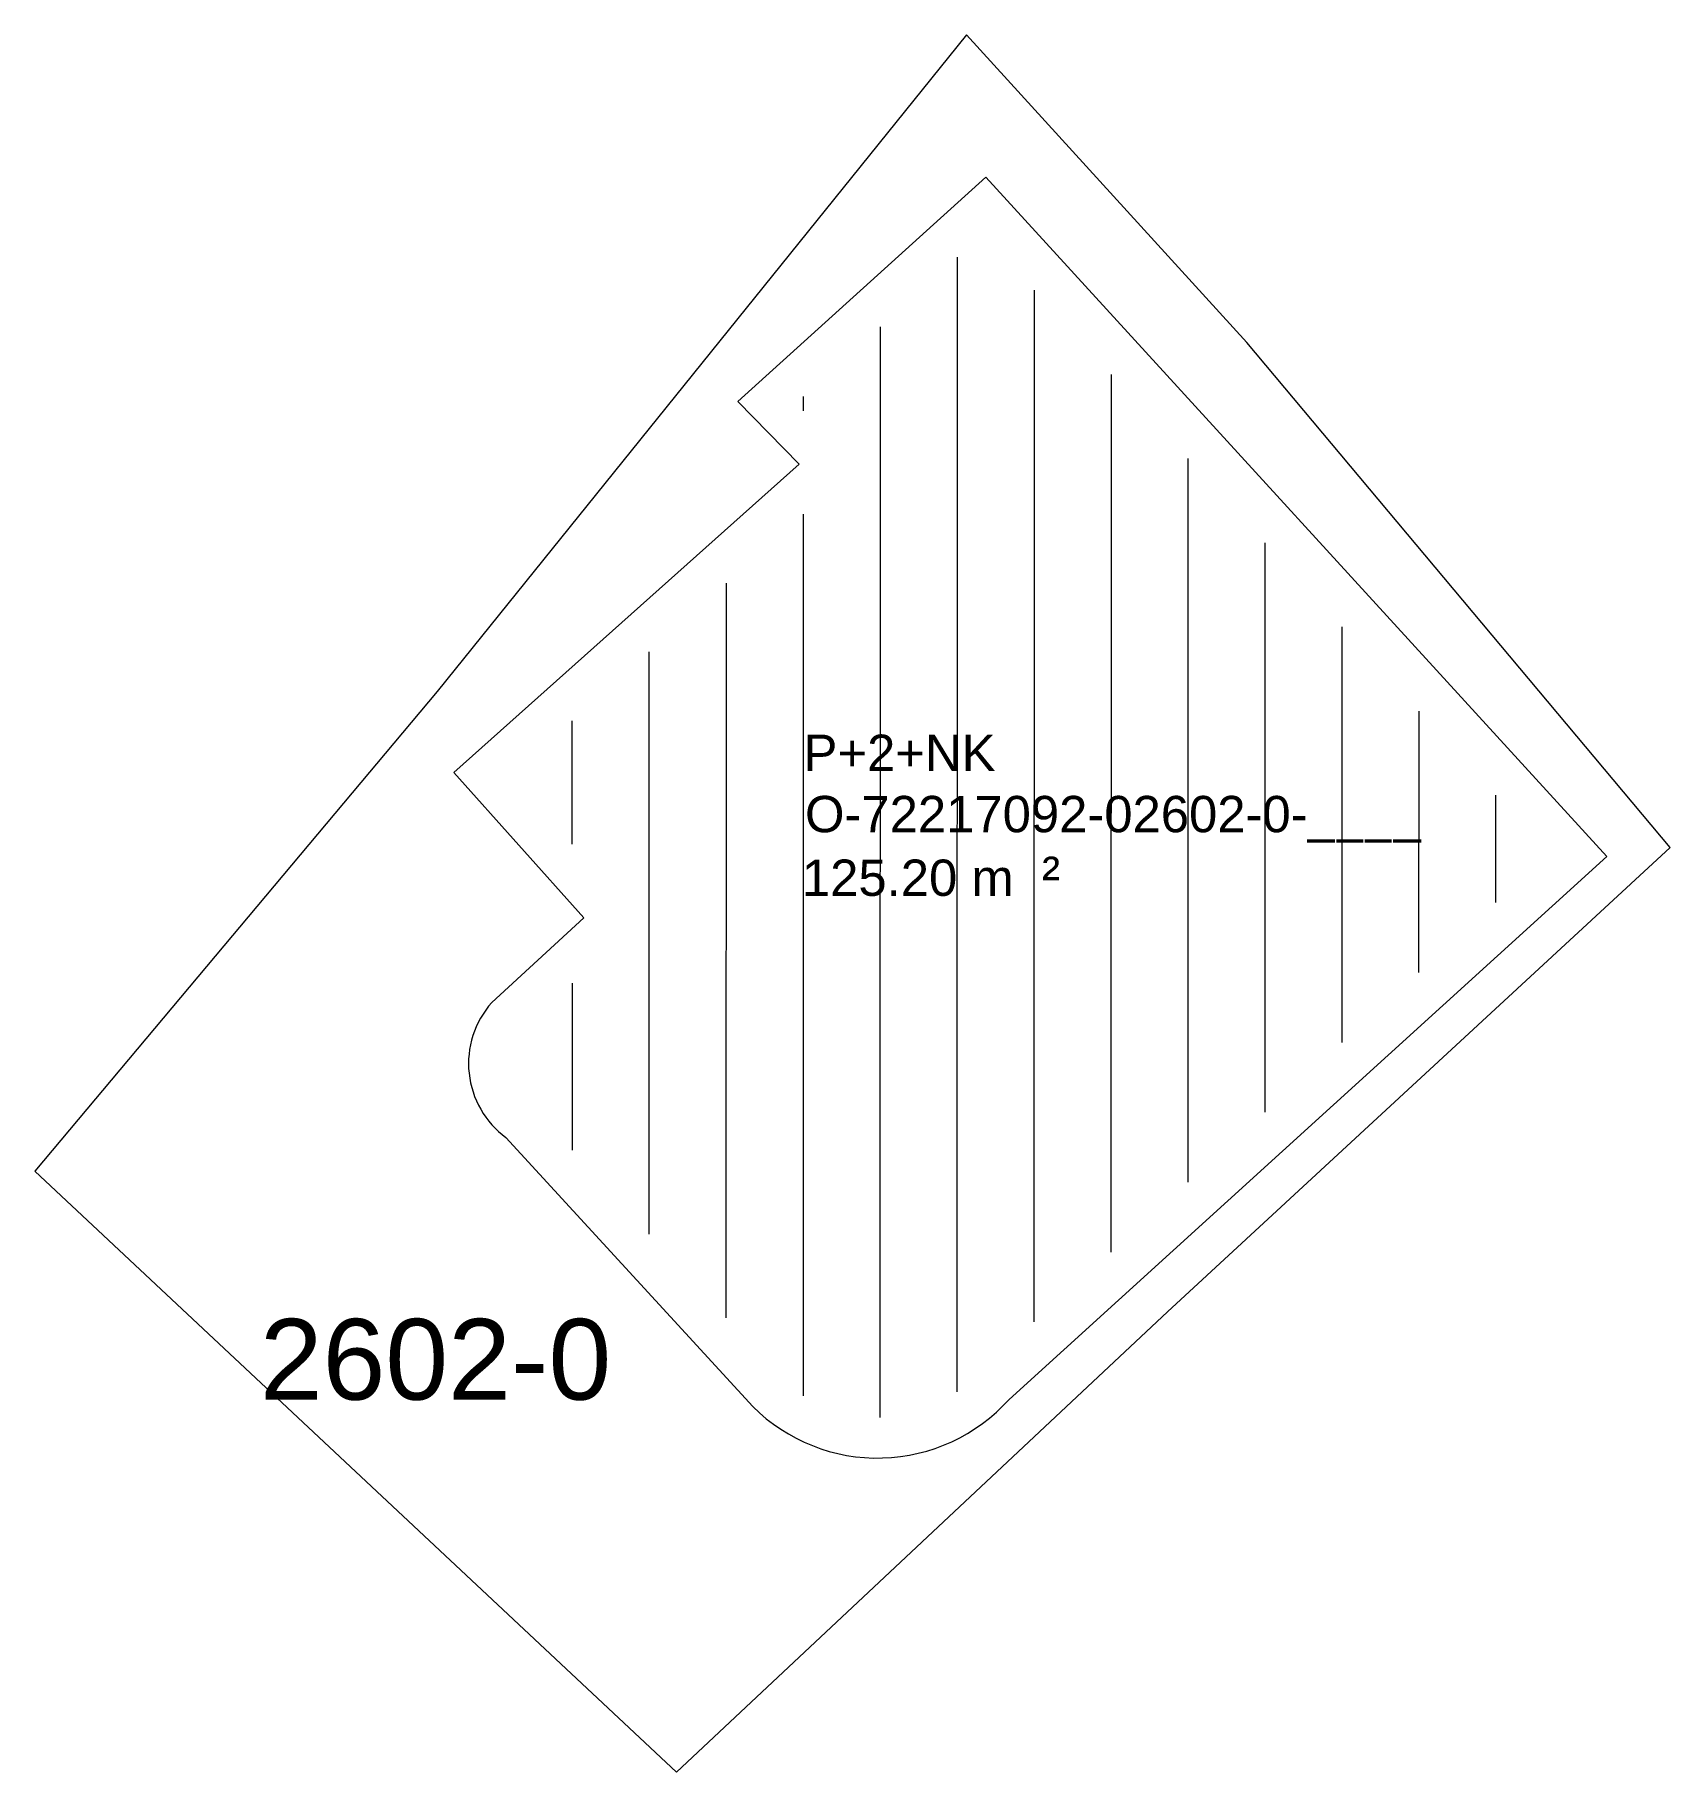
# Model space of a CAD drawing. Header units: metres. Extents: x 7513123.8 to 7513144, y 4691703.1 to 4691724.6.
import ezdxf
from ezdxf.enums import TextEntityAlignment as Align

# ---------------------------------------------------------------- set-up
doc = ezdxf.new("R2010")
doc.units = ezdxf.units.M
doc.linetypes.add('DASHED', pattern=[0.75, 0.5, -0.25])
doc.layers.add('Etazha', color=7, linetype='Continuous')
doc.layers.add('Nr Parceles Baze', color=7, linetype='Continuous')
doc.layers.add('kati 0', color=1, linetype='Continuous', lineweight=0)
doc.layers.add('Parcela baze', color=7, linetype='Continuous', lineweight=0)
doc.styles.get("Standard").update_dxf_attribs({"font": 'arial.ttf'})

msp = doc.modelspace()

# ---------------------------------------------------------------- hatches: boundary and pattern name
at = {"layer": 'kati 0', "linetype": 'DASHED'}
h = msp.add_hatch(dxfattribs=at)
h.set_pattern_fill('ANSI31', color=256, scale=0.3, angle=45)
h.paths.add_polyline_path([(7513135.535, 4691722.169), (7513133.221, 4691720.076), (7513133.979, 4691719.298), (7513129.692, 4691715.466), (7513131.298, 4691713.672), (7513129.814, 4691712.308, 0.450407), (7513129.961, 4691711.364), (7513133.045, 4691708.002, 0.431542), (7513135.501, 4691708.097), (7513142.546, 4691714.497)])
h.paths.add_polyline_path([(7513133.334, 4691719.226), (7513133.768, 4691719.226), (7513133.768, 4691719.927), (7513133.334, 4691719.927)], flags=25)
h.paths.add_polyline_path([(7513130.746, 4691713.592), (7513131.445, 4691713.592), (7513131.445, 4691714.293), (7513130.746, 4691714.293)], flags=25)
h.paths.add_polyline_path([(7513132.481, 4691707.64), (7513133.179, 4691707.64), (7513133.179, 4691708.341), (7513132.481, 4691708.341)], flags=25)
h.paths.add_polyline_path([(7513133.876, 4691707.069), (7513134.574, 4691707.069), (7513134.574, 4691707.77), (7513133.876, 4691707.77)], flags=9)
h.paths.add_polyline_path([(7513132.789, 4691718.367), (7513133.529, 4691718.367), (7513133.529, 4691719.109), (7513132.789, 4691719.109)], flags=25)
h.paths.add_polyline_path([(7513133.18, 4691713.72), (7513141.07, 4691713.72), (7513141.07, 4691716.204), (7513133.18, 4691716.204)], flags=24)

# ---------------------------------------------------------------- linework, layer by layer
at = {"layer": 'kati 0', "elevation": 620.112, "flags": 128}
msp.add_lwpolyline([(7513143.253, 4691714.464), (7513135.568, 4691722.874), (7513132.501, 4691720.099), (7513133.257, 4691719.323), (7513128.986, 4691715.505), (7513130.596, 4691713.706), (7513129.454, 4691712.656, 0.441077), (7513129.63, 4691710.985), (7513132.685, 4691707.655, 0.429243), (7513135.857, 4691707.745)], format="xyb", close=True, dxfattribs=at)
at = {"layer": 'Parcela baze', "linetype": 'Continuous', "elevation": 574.793}
msp.add_lwpolyline([(7513137.819, 4691708.828), (7513144.039, 4691714.578), (7513138.8, 4691720.827), (7513135.33, 4691724.637), (7513128.779, 4691716.508), (7513123.799, 4691710.569), (7513131.739, 4691703.129), (7513137.819, 4691708.828)], close=True, dxfattribs=at)

# ---------------------------------------------------------------- texts
at = {"layer": 'Etazha'}
for s, height, p in [('P+2+NK', 0.45, (7513133.313, 4691715.523)), ('O-72217092-02602-0-____', 0.45, (7513133.331, 4691714.765)), ('125.20 m', 0.45, (7513133.293, 4691713.977)), ('²', 0.487, (7513136.263, 4691713.977))]:
    msp.add_text(s, height=height, dxfattribs=at).set_placement(p)
at = {"layer": 'Nr Parceles Baze'}
msp.add_text('2602-0', height=1, dxfattribs=at).set_placement((7513128.759, 4691708.241, -45.319), align=Align.MIDDLE_CENTER)

doc.saveas('drawing.dxf')
